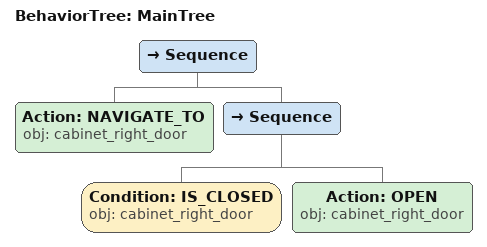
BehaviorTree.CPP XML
<root main_tree_to_execute="MainTree">
  <BehaviorTree ID="MainTree">
    <Sequence>
      <!-- Navigate to cabinet_right_door -->
      <Action ID="NAVIGATE_TO" obj="cabinet_right_door" />
      <Sequence>
        <!-- Check cabinet_right_door is closed before OPEN -->
        <Condition ID="IS_CLOSED" obj="cabinet_right_door" />
        <!-- Open cabinet_right_door -->
        <Action ID="OPEN" obj="cabinet_right_door" />
      </Sequence>
    </Sequence>
  </BehaviorTree>
</root>
